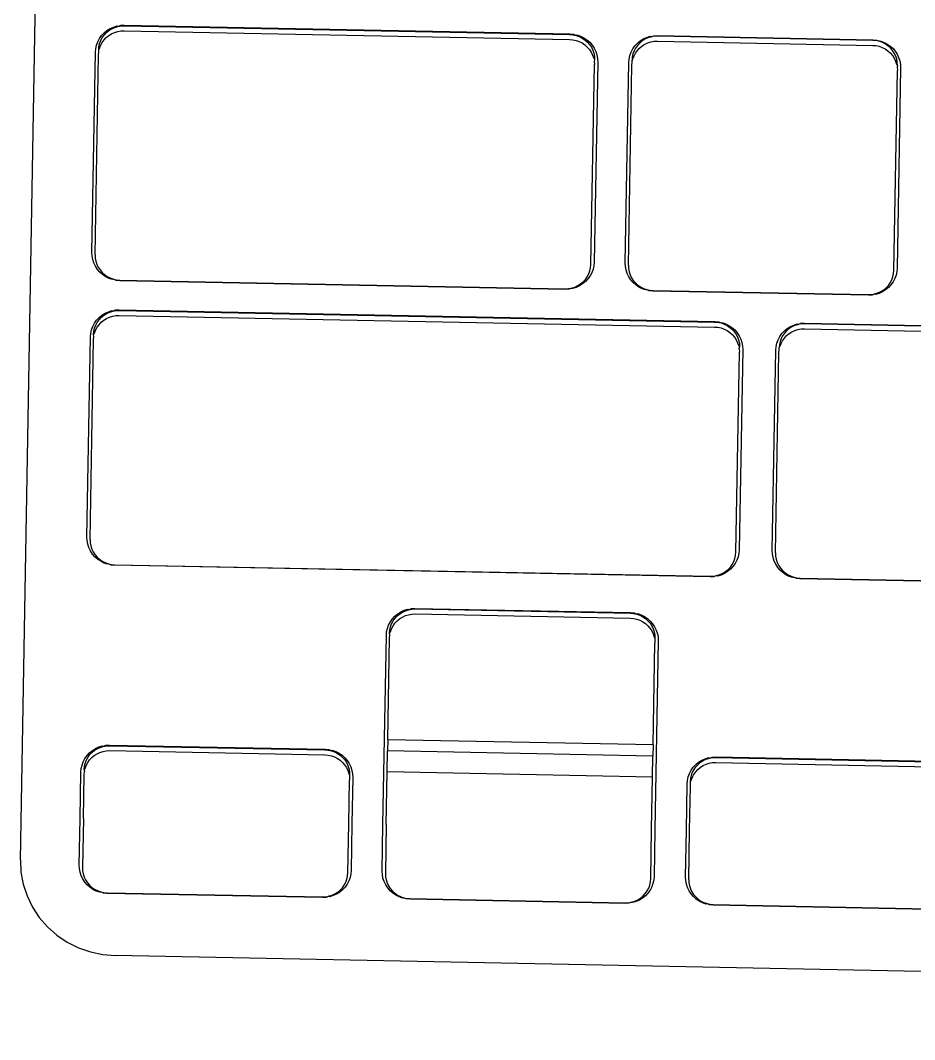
# Model space of a CAD drawing. Header units: millimetres. Extents: x -9564 to 100156, y -26854 to 24346.
# Drawn here: x 64168.8 to 64217.8, y -3054.6 to -2998.7 of the extents above; entities that cross this region are included whole.
import ezdxf

# ---------------------------------------------------------------- set-up
doc = ezdxf.new("R2010")
doc.units = ezdxf.units.MM
doc.header["$LTSCALE"] = 100
doc.layers.add('Muebles', color=112, linetype='Continuous')

msp = doc.modelspace()

# ---------------------------------------------------------------- linework, layer by layer
at = {"layer": 'Muebles'}
for p, q in [((64168.768, -3044.72), (64170.671, -2936.869)), ((64174.112, -2999.037), (64174.268, -2998.972)), ((64174.268, -2998.972), (64174.466, -2998.963)), ((64174.466, -2998.963), (64198.89, -2999.439)), ((64173.104, -2999.698), (64173.221, -2999.535)), ((64173.221, -2999.535), (64173.358, -2999.388)), ((64173.258, -2999.65), (64173.362, -2999.505)), ((64173.358, -2999.388), (64173.514, -2999.259)), ((64173.362, -2999.505), (64173.484, -2999.375)), ((64173.479, -2999.648), (64173.617, -2999.534)), ((64173.484, -2999.375), (64173.622, -2999.261)), ((64173.514, -2999.259), (64173.686, -2999.152)), ((64173.617, -2999.534), (64173.77, -2999.439)), ((64173.622, -2999.261), (64173.775, -2999.166)), ((64173.686, -2999.152), (64173.871, -2999.067)), ((64173.77, -2999.439), (64173.934, -2999.364)), ((64173.775, -2999.166), (64173.939, -2999.091)), ((64173.871, -2999.067), (64174.066, -2999.007)), ((64173.934, -2999.364), (64174.107, -2999.31)), ((64173.939, -2999.091), (64174.112, -2999.037)), ((64174.066, -2999.007), (64174.112, -2999.037)), ((64174.107, -2999.31), (64174.285, -2999.279)), ((64174.112, -2999.037), (64174.29, -2999.006)), ((64174.285, -2999.279), (64174.467, -2999.271)), ((64174.29, -2999.006), (64174.471, -2998.998)), ((64174.467, -2999.271), (64198.879, -2999.747)), ((64174.471, -2998.998), (64198.883, -2999.474)), ((64198.883, -2999.474), (64199.064, -2999.489)), ((64198.89, -2999.439), (64199.088, -2999.456)), ((64199.064, -2999.489), (64199.242, -2999.527)), ((64199.088, -2999.456), (64199.242, -2999.527)), ((64199.242, -2999.527), (64199.288, -2999.498)), ((64199.242, -2999.527), (64199.412, -2999.587)), ((64199.288, -2999.498), (64199.481, -2999.566)), ((64203.498, -2999.541), (64203.695, -2999.533)), ((64203.695, -2999.533), (64215.512, -2999.763)), ((64172.898, -3000.257), (64172.941, -3000.063)), ((64172.941, -3000.063), (64173.011, -2999.875)), ((64173.011, -2999.875), (64173.104, -2999.698)), ((64173.076, -3000.147), (64173.114, -2999.974)), ((64173.109, -3000.247), (64173.17, -3000.081)), ((64173.114, -2999.974), (64173.175, -2999.807)), ((64173.17, -3000.081), (64173.254, -2999.924)), ((64173.175, -2999.807), (64173.258, -2999.65)), ((64173.254, -2999.924), (64173.357, -2999.778)), ((64173.357, -2999.778), (64173.479, -2999.648)), ((64198.879, -2999.747), (64199.059, -2999.762)), ((64199.059, -2999.762), (64199.237, -2999.8)), ((64199.237, -2999.8), (64199.407, -2999.86)), ((64199.407, -2999.86), (64199.569, -2999.942)), ((64199.412, -2999.587), (64199.574, -2999.669)), ((64199.481, -2999.566), (64199.662, -2999.658)), ((64199.569, -2999.942), (64199.718, -3000.043)), ((64199.574, -2999.669), (64199.723, -2999.77)), ((64199.662, -2999.658), (64199.831, -2999.772)), ((64199.718, -3000.043), (64199.852, -3000.162)), ((64199.723, -2999.77), (64199.857, -2999.889)), ((64199.831, -2999.772), (64199.982, -2999.906)), ((64199.857, -2999.889), (64199.974, -3000.024)), ((64199.974, -3000.024), (64200.073, -3000.173)), ((64199.982, -2999.906), (64200.114, -3000.059)), ((64200.114, -3000.059), (64200.225, -3000.227)), ((64202.46, -3000.105), (64202.596, -2999.958)), ((64202.602, -3000.075), (64202.499, -3000.22)), ((64202.596, -2999.958), (64202.751, -2999.829)), ((64202.723, -2999.945), (64202.602, -3000.075)), ((64202.86, -2999.831), (64202.723, -2999.945)), ((64202.751, -2999.829), (64202.922, -2999.722)), ((64202.855, -3000.104), (64203.006, -3000.009)), ((64203.011, -2999.735), (64202.86, -2999.831)), ((64202.922, -2999.722), (64203.105, -2999.637)), ((64203.006, -3000.009), (64203.168, -2999.933)), ((64203.173, -2999.66), (64203.011, -2999.735)), ((64203.105, -2999.637), (64203.299, -2999.577)), ((64203.168, -2999.933), (64203.34, -2999.88)), ((64203.344, -2999.607), (64203.173, -2999.66)), ((64203.299, -2999.577), (64203.344, -2999.607)), ((64203.34, -2999.88), (64203.516, -2999.849)), ((64203.344, -2999.607), (64203.498, -2999.541)), ((64203.521, -2999.576), (64203.344, -2999.607)), ((64203.516, -2999.849), (64203.696, -2999.841)), ((64203.701, -2999.568), (64203.521, -2999.576)), ((64203.696, -2999.841), (64215.501, -3000.071)), ((64215.506, -2999.798), (64203.701, -2999.568)), ((64215.501, -3000.071), (64215.68, -3000.086)), ((64215.685, -2999.813), (64215.506, -2999.798)), ((64215.512, -2999.763), (64215.709, -2999.78)), ((64215.68, -3000.086), (64215.856, -3000.124)), ((64215.861, -2999.851), (64215.685, -2999.813)), ((64215.709, -2999.78), (64215.861, -2999.851)), ((64215.861, -2999.851), (64215.907, -2999.822)), ((64216.03, -2999.911), (64215.861, -2999.851)), ((64215.907, -2999.822), (64216.099, -2999.89)), ((64216.189, -2999.992), (64216.03, -2999.911)), ((64216.099, -2999.89), (64216.279, -2999.982)), ((64216.337, -3000.094), (64216.189, -2999.992)), ((64216.279, -2999.982), (64216.446, -3000.096)), ((64216.47, -3000.213), (64216.337, -3000.094)), ((64216.446, -3000.096), (64216.596, -3000.231)), ((64172.688, -3011.422), (64172.882, -3000.45)), ((64172.862, -3011.556), (64173.056, -3000.596)), ((64172.882, -3000.45), (64172.898, -3000.257)), ((64173.056, -3000.596), (64173.071, -3000.42)), ((64173.061, -3000.323), (64173.076, -3000.147)), ((64173.061, -3000.323), (64173.109, -3000.247)), ((64173.071, -3000.42), (64173.061, -3000.323)), ((64199.852, -3000.162), (64199.97, -3000.297)), ((64199.97, -3000.297), (64200.068, -3000.446)), ((64200.068, -3000.446), (64200.145, -3000.606)), ((64200.073, -3000.173), (64200.15, -3000.333)), ((64200.145, -3000.606), (64200.201, -3000.775)), ((64200.15, -3000.333), (64200.205, -3000.502)), ((64200.205, -3000.502), (64200.238, -3000.676)), ((64200.225, -3000.227), (64200.312, -3000.407)), ((64200.312, -3000.407), (64200.375, -3000.597)), ((64200.375, -3000.597), (64200.411, -3000.794)), ((64202.141, -3000.827), (64202.184, -3000.633)), ((64202.184, -3000.633), (64202.252, -3000.446)), ((64202.252, -3000.446), (64202.345, -3000.269)), ((64202.356, -3000.544), (64202.318, -3000.717)), ((64202.345, -3000.269), (64202.46, -3000.105)), ((64202.352, -3000.817), (64202.412, -3000.651)), ((64202.417, -3000.377), (64202.356, -3000.544)), ((64202.412, -3000.651), (64202.495, -3000.493)), ((64202.499, -3000.22), (64202.417, -3000.377)), ((64202.495, -3000.493), (64202.597, -3000.348)), ((64202.597, -3000.348), (64202.718, -3000.218)), ((64202.718, -3000.218), (64202.855, -3000.104)), ((64215.856, -3000.124), (64216.025, -3000.184)), ((64216.025, -3000.184), (64216.185, -3000.265)), ((64216.185, -3000.265), (64216.332, -3000.367)), ((64216.332, -3000.367), (64216.465, -3000.486)), ((64216.465, -3000.486), (64216.581, -3000.621)), ((64216.586, -3000.348), (64216.47, -3000.213)), ((64216.581, -3000.621), (64216.678, -3000.77)), ((64216.683, -3000.497), (64216.586, -3000.348)), ((64216.596, -3000.231), (64216.727, -3000.383)), ((64216.76, -3000.657), (64216.683, -3000.497)), ((64216.727, -3000.383), (64216.836, -3000.551)), ((64216.815, -3000.826), (64216.76, -3000.657)), ((64216.836, -3000.551), (64216.922, -3000.732)), ((64200.048, -3012.086), (64200.242, -3001.126)), ((64200.201, -3000.775), (64200.246, -3000.853)), ((64200.421, -3000.987), (64200.227, -3011.959)), ((64200.246, -3000.853), (64200.233, -3000.949)), ((64200.233, -3000.949), (64200.242, -3001.126)), ((64200.238, -3000.676), (64200.246, -3000.853)), ((64200.411, -3000.794), (64200.421, -3000.987)), ((64201.931, -3011.992), (64202.125, -3001.02)), ((64202.105, -3012.126), (64202.299, -3001.166)), ((64202.125, -3001.02), (64202.141, -3000.827)), ((64202.299, -3001.166), (64202.314, -3000.99)), ((64202.318, -3000.717), (64202.303, -3000.893)), ((64202.303, -3000.893), (64202.352, -3000.817)), ((64202.314, -3000.99), (64202.303, -3000.893)), ((64216.678, -3000.77), (64216.755, -3000.93)), ((64216.755, -3000.93), (64216.81, -3001.099)), ((64216.81, -3001.099), (64216.855, -3001.176)), ((64216.847, -3001), (64216.815, -3000.826)), ((64216.855, -3001.176), (64216.842, -3001.273)), ((64216.855, -3001.176), (64216.847, -3001)), ((64216.922, -3000.732), (64216.984, -3000.921)), ((64216.984, -3000.921), (64217.02, -3001.117)), ((64217.02, -3001.117), (64217.03, -3001.311)), ((64216.657, -3012.41), (64216.851, -3001.449)), ((64217.03, -3001.311), (64216.836, -3012.282)), ((64216.842, -3001.273), (64216.851, -3001.449)), ((64172.698, -3011.615), (64172.688, -3011.422)), ((64172.734, -3011.811), (64172.698, -3011.615)), ((64172.797, -3012.001), (64172.734, -3011.811)), ((64172.862, -3011.556), (64172.871, -3011.733)), ((64172.871, -3011.733), (64172.904, -3011.907)), ((64172.884, -3012.182), (64172.797, -3012.001)), ((64172.995, -3012.35), (64172.884, -3012.182)), ((64172.904, -3011.907), (64172.959, -3012.075)), ((64172.959, -3012.075), (64173.036, -3012.236)), ((64173.127, -3012.502), (64172.995, -3012.35)), ((64173.036, -3012.236), (64173.135, -3012.385)), ((64173.135, -3012.385), (64173.252, -3012.52)), ((64199.995, -3012.435), (64200.033, -3012.262)), ((64200.033, -3012.262), (64200.048, -3012.086)), ((64200.167, -3012.346), (64200.098, -3012.534)), ((64200.211, -3012.152), (64200.167, -3012.346)), ((64200.227, -3011.959), (64200.211, -3012.152)), ((64201.941, -3012.185), (64201.931, -3011.992)), ((64201.977, -3012.381), (64201.941, -3012.185)), ((64202.038, -3012.571), (64201.977, -3012.381)), ((64202.105, -3012.126), (64202.114, -3012.303)), ((64202.114, -3012.303), (64202.146, -3012.477)), ((64216.836, -3012.282), (64216.82, -3012.475)), ((64173.278, -3012.637), (64173.127, -3012.502)), ((64173.252, -3012.52), (64173.386, -3012.639)), ((64173.446, -3012.751), (64173.278, -3012.637)), ((64173.386, -3012.639), (64173.535, -3012.74)), ((64173.628, -3012.843), (64173.446, -3012.751)), ((64173.535, -3012.74), (64173.697, -3012.822)), ((64173.821, -3012.91), (64173.628, -3012.843)), ((64173.697, -3012.822), (64173.867, -3012.882)), ((64173.867, -3012.882), (64173.821, -3012.91)), ((64173.867, -3012.882), (64174.045, -3012.92)), ((64174.021, -3012.953), (64173.867, -3012.882)), ((64174.045, -3012.92), (64174.226, -3012.935)), ((64174.226, -3012.935), (64198.637, -3013.411)), ((64199.625, -3013.034), (64199.747, -3012.903)), ((64199.747, -3012.903), (64199.851, -3012.758)), ((64199.888, -3012.874), (64199.751, -3013.021)), ((64199.851, -3012.758), (64199.934, -3012.601)), ((64200.005, -3012.711), (64199.888, -3012.874)), ((64199.934, -3012.601), (64199.995, -3012.435)), ((64200.098, -3012.534), (64200.005, -3012.711)), ((64202.125, -3012.751), (64202.038, -3012.571)), ((64202.234, -3012.919), (64202.125, -3012.751)), ((64202.146, -3012.477), (64202.201, -3012.645)), ((64202.201, -3012.645), (64202.277, -3012.806)), ((64202.365, -3013.072), (64202.234, -3012.919)), ((64202.277, -3012.806), (64202.375, -3012.955)), ((64216.461, -3013.082), (64216.544, -3012.925)), ((64216.544, -3012.925), (64216.604, -3012.759)), ((64216.604, -3012.759), (64216.642, -3012.586)), ((64216.709, -3012.857), (64216.616, -3013.034)), ((64216.642, -3012.586), (64216.657, -3012.41)), ((64216.777, -3012.67), (64216.709, -3012.857)), ((64216.82, -3012.475), (64216.777, -3012.67)), ((64174.219, -3012.97), (64174.021, -3012.953)), ((64198.643, -3013.446), (64174.219, -3012.97)), ((64198.637, -3013.411), (64198.819, -3013.403)), ((64198.841, -3013.437), (64198.643, -3013.446)), ((64198.819, -3013.403), (64198.997, -3013.372)), ((64198.997, -3013.372), (64198.841, -3013.437)), ((64198.997, -3013.372), (64199.17, -3013.318)), ((64199.043, -3013.402), (64198.997, -3013.372)), ((64199.238, -3013.342), (64199.043, -3013.402)), ((64199.17, -3013.318), (64199.334, -3013.243)), ((64199.423, -3013.257), (64199.238, -3013.342)), ((64199.334, -3013.243), (64199.487, -3013.148)), ((64199.595, -3013.15), (64199.423, -3013.257)), ((64199.487, -3013.148), (64199.625, -3013.034)), ((64199.751, -3013.021), (64199.595, -3013.15)), ((64202.515, -3013.206), (64202.365, -3013.072)), ((64202.375, -3012.955), (64202.491, -3013.09)), ((64202.491, -3013.09), (64202.624, -3013.209)), ((64202.682, -3013.32), (64202.515, -3013.206)), ((64202.624, -3013.209), (64202.771, -3013.31)), ((64202.862, -3013.412), (64202.682, -3013.32)), ((64202.771, -3013.31), (64202.931, -3013.391)), ((64203.053, -3013.48), (64202.862, -3013.412)), ((64202.931, -3013.391), (64203.1, -3013.452)), ((64203.1, -3013.452), (64203.053, -3013.48)), ((64203.1, -3013.452), (64203.276, -3013.49)), ((64203.252, -3013.523), (64203.1, -3013.452)), ((64203.276, -3013.49), (64203.455, -3013.505)), ((64203.455, -3013.505), (64215.26, -3013.735)), ((64215.95, -3013.567), (64216.101, -3013.472)), ((64216.21, -3013.473), (64216.039, -3013.581)), ((64216.101, -3013.472), (64216.238, -3013.358)), ((64216.364, -3013.345), (64216.21, -3013.473)), ((64216.238, -3013.358), (64216.359, -3013.227)), ((64216.359, -3013.227), (64216.461, -3013.082)), ((64216.501, -3013.197), (64216.364, -3013.345)), ((64216.616, -3013.034), (64216.501, -3013.197)), ((64203.448, -3013.54), (64203.252, -3013.523)), ((64215.265, -3013.77), (64203.448, -3013.54)), ((64215.26, -3013.735), (64215.44, -3013.727)), ((64215.462, -3013.761), (64215.265, -3013.77)), ((64215.44, -3013.727), (64215.616, -3013.696)), ((64215.616, -3013.696), (64215.462, -3013.761)), ((64215.616, -3013.696), (64215.787, -3013.642)), ((64215.662, -3013.726), (64215.616, -3013.696)), ((64215.856, -3013.665), (64215.662, -3013.726)), ((64215.787, -3013.642), (64215.95, -3013.567)), ((64216.039, -3013.581), (64215.856, -3013.665)), ((64173.596, -3014.67), (64173.791, -3014.61)), ((64173.791, -3014.61), (64173.836, -3014.64)), ((64173.836, -3014.64), (64173.992, -3014.575)), ((64173.836, -3014.64), (64174.015, -3014.609)), ((64173.992, -3014.575), (64174.191, -3014.566)), ((64174.015, -3014.609), (64174.196, -3014.601)), ((64174.191, -3014.566), (64206.84, -3015.202)), ((64174.196, -3014.601), (64206.833, -3015.237)), ((64172.829, -3015.301), (64172.945, -3015.138)), ((64172.945, -3015.138), (64173.083, -3014.991)), ((64172.983, -3015.254), (64173.086, -3015.109)), ((64173.083, -3014.991), (64173.239, -3014.862)), ((64173.086, -3015.109), (64173.208, -3014.978)), ((64173.204, -3015.251), (64173.342, -3015.137)), ((64173.208, -3014.978), (64173.347, -3014.864)), ((64173.239, -3014.862), (64173.411, -3014.755)), ((64173.342, -3015.137), (64173.495, -3015.042)), ((64173.347, -3014.864), (64173.499, -3014.769)), ((64173.411, -3014.755), (64173.596, -3014.67)), ((64173.495, -3015.042), (64173.659, -3014.967)), ((64173.499, -3014.769), (64173.664, -3014.694)), ((64173.659, -3014.967), (64173.832, -3014.913)), ((64173.664, -3014.694), (64173.836, -3014.64)), ((64173.832, -3014.913), (64174.01, -3014.882)), ((64174.01, -3014.882), (64174.191, -3014.874)), ((64174.191, -3014.874), (64206.829, -3015.51)), ((64172.623, -3015.86), (64172.666, -3015.666)), ((64172.666, -3015.666), (64172.735, -3015.478)), ((64172.735, -3015.478), (64172.829, -3015.301)), ((64172.8, -3015.75), (64172.839, -3015.577)), ((64172.834, -3015.85), (64172.895, -3015.684)), ((64172.839, -3015.577), (64172.9, -3015.411)), ((64172.895, -3015.684), (64172.978, -3015.527)), ((64172.9, -3015.411), (64172.983, -3015.254)), ((64172.978, -3015.527), (64173.082, -3015.382)), ((64173.082, -3015.382), (64173.204, -3015.251)), ((64206.829, -3015.51), (64207.009, -3015.526)), ((64206.833, -3015.237), (64207.014, -3015.252)), ((64206.84, -3015.202), (64207.038, -3015.219)), ((64207.009, -3015.526), (64207.187, -3015.563)), ((64207.014, -3015.252), (64207.192, -3015.29)), ((64207.038, -3015.219), (64207.192, -3015.29)), ((64207.187, -3015.563), (64207.358, -3015.624)), ((64207.192, -3015.29), (64207.238, -3015.262)), ((64207.192, -3015.29), (64207.362, -3015.351)), ((64207.238, -3015.262), (64207.431, -3015.33)), ((64207.358, -3015.624), (64207.519, -3015.705)), ((64207.362, -3015.351), (64207.524, -3015.432)), ((64207.431, -3015.33), (64207.613, -3015.421)), ((64207.519, -3015.705), (64207.668, -3015.806)), ((64207.524, -3015.432), (64207.673, -3015.533)), ((64207.613, -3015.421), (64207.781, -3015.536)), ((64207.673, -3015.533), (64207.807, -3015.652)), ((64207.781, -3015.536), (64207.932, -3015.67)), ((64207.807, -3015.652), (64207.924, -3015.788)), ((64207.932, -3015.67), (64208.064, -3015.822)), ((64210.523, -3015.871), (64210.659, -3015.724)), ((64210.659, -3015.724), (64210.814, -3015.595)), ((64210.785, -3015.71), (64210.664, -3015.841)), ((64210.922, -3015.597), (64210.785, -3015.71)), ((64210.814, -3015.595), (64210.984, -3015.488)), ((64211.073, -3015.501), (64210.922, -3015.597)), ((64210.984, -3015.488), (64211.168, -3015.403)), ((64211.069, -3015.774), (64211.231, -3015.699)), ((64211.236, -3015.426), (64211.073, -3015.501)), ((64211.168, -3015.403), (64211.361, -3015.342)), ((64211.231, -3015.699), (64211.402, -3015.646)), ((64211.407, -3015.373), (64211.236, -3015.426)), ((64211.361, -3015.342), (64211.407, -3015.373)), ((64211.402, -3015.646), (64211.579, -3015.615)), ((64211.407, -3015.373), (64211.561, -3015.307)), ((64211.584, -3015.342), (64211.407, -3015.373)), ((64211.561, -3015.307), (64211.758, -3015.298)), ((64211.579, -3015.615), (64211.758, -3015.607)), ((64211.763, -3015.333), (64211.584, -3015.342)), ((64211.758, -3015.298), (64223.575, -3015.529)), ((64211.758, -3015.607), (64223.564, -3015.837)), ((64223.569, -3015.564), (64211.763, -3015.333)), ((64172.413, -3027.025), (64172.606, -3016.053)), ((64172.587, -3027.159), (64172.781, -3016.199)), ((64172.606, -3016.053), (64172.623, -3015.86)), ((64172.781, -3016.199), (64172.796, -3016.023)), ((64172.785, -3015.926), (64172.8, -3015.75)), ((64172.785, -3015.926), (64172.834, -3015.85)), ((64172.796, -3016.023), (64172.785, -3015.926)), ((64207.668, -3015.806), (64207.802, -3015.925)), ((64207.802, -3015.925), (64207.92, -3016.061)), ((64207.92, -3016.061), (64208.018, -3016.21)), ((64207.924, -3015.788), (64208.023, -3015.937)), ((64208.018, -3016.21), (64208.095, -3016.37)), ((64208.023, -3015.937), (64208.1, -3016.097)), ((64208.064, -3015.822), (64208.175, -3015.99)), ((64208.1, -3016.097), (64208.155, -3016.265)), ((64208.155, -3016.265), (64208.188, -3016.439)), ((64208.175, -3015.99), (64208.262, -3016.171)), ((64208.262, -3016.171), (64208.325, -3016.361)), ((64210.246, -3016.399), (64210.315, -3016.211)), ((64210.315, -3016.211), (64210.407, -3016.035)), ((64210.407, -3016.035), (64210.523, -3015.871)), ((64210.48, -3016.143), (64210.419, -3016.309)), ((64210.475, -3016.416), (64210.557, -3016.259)), ((64210.562, -3015.986), (64210.48, -3016.143)), ((64210.557, -3016.259), (64210.66, -3016.114)), ((64210.664, -3015.841), (64210.562, -3015.986)), ((64210.66, -3016.114), (64210.78, -3015.984)), ((64210.78, -3015.984), (64210.918, -3015.87)), ((64210.918, -3015.87), (64211.069, -3015.774)), ((64208.095, -3016.37), (64208.151, -3016.538)), ((64208.151, -3016.538), (64208.196, -3016.616)), ((64208.371, -3016.75), (64208.177, -3027.722)), ((64208.183, -3016.712), (64208.196, -3016.616)), ((64208.183, -3016.712), (64208.192, -3016.889)), ((64208.188, -3016.439), (64208.196, -3016.616)), ((64208.325, -3016.361), (64208.361, -3016.557)), ((64208.361, -3016.557), (64208.371, -3016.75)), ((64209.994, -3027.757), (64210.187, -3016.786)), ((64210.187, -3016.786), (64210.204, -3016.593)), ((64210.204, -3016.593), (64210.246, -3016.399)), ((64210.361, -3016.931), (64210.376, -3016.755)), ((64210.381, -3016.482), (64210.366, -3016.658)), ((64210.366, -3016.658), (64210.414, -3016.583)), ((64210.376, -3016.755), (64210.366, -3016.658)), ((64210.419, -3016.309), (64210.381, -3016.482)), ((64210.414, -3016.583), (64210.475, -3016.416)), ((64207.998, -3027.85), (64208.192, -3016.889)), ((64210.168, -3027.892), (64210.361, -3016.931)), ((64172.423, -3027.218), (64172.413, -3027.025)), ((64172.459, -3027.415), (64172.423, -3027.218)), ((64172.521, -3027.605), (64172.459, -3027.415)), ((64172.587, -3027.159), (64172.596, -3027.336)), ((64172.596, -3027.336), (64172.628, -3027.51)), ((64172.609, -3027.785), (64172.521, -3027.605)), ((64172.719, -3027.953), (64172.609, -3027.785)), ((64172.628, -3027.51), (64172.684, -3027.679)), ((64172.684, -3027.679), (64172.761, -3027.839)), ((64172.852, -3028.105), (64172.719, -3027.953)), ((64172.761, -3027.839), (64172.859, -3027.988)), ((64172.859, -3027.988), (64172.977, -3028.123)), ((64207.945, -3028.199), (64207.983, -3028.026)), ((64207.983, -3028.026), (64207.998, -3027.85)), ((64208.161, -3027.915), (64208.117, -3028.11)), ((64208.177, -3027.722), (64208.161, -3027.915)), ((64210.003, -3027.951), (64209.994, -3027.757)), ((64210.039, -3028.147), (64210.003, -3027.951)), ((64210.168, -3027.892), (64210.177, -3028.069)), ((64173.003, -3028.24), (64172.852, -3028.105)), ((64172.977, -3028.123), (64173.111, -3028.242)), ((64173.171, -3028.354), (64173.003, -3028.24)), ((64173.111, -3028.242), (64173.26, -3028.343)), ((64173.353, -3028.446), (64173.171, -3028.354)), ((64173.26, -3028.343), (64173.421, -3028.425)), ((64173.546, -3028.514), (64173.353, -3028.446)), ((64173.421, -3028.425), (64173.592, -3028.485)), ((64173.592, -3028.485), (64173.546, -3028.514)), ((64173.592, -3028.485), (64173.769, -3028.523)), ((64173.746, -3028.556), (64173.592, -3028.485)), ((64173.944, -3028.573), (64173.746, -3028.556)), ((64173.769, -3028.523), (64173.95, -3028.538)), ((64206.593, -3029.209), (64173.944, -3028.573)), ((64173.95, -3028.538), (64206.588, -3029.174)), ((64207.697, -3028.667), (64207.801, -3028.522)), ((64207.801, -3028.522), (64207.884, -3028.365)), ((64207.955, -3028.474), (64207.838, -3028.638)), ((64207.884, -3028.365), (64207.945, -3028.199)), ((64208.048, -3028.297), (64207.955, -3028.474)), ((64208.117, -3028.11), (64208.048, -3028.297)), ((64210.101, -3028.337), (64210.039, -3028.147)), ((64210.187, -3028.517), (64210.101, -3028.337)), ((64210.177, -3028.069), (64210.209, -3028.243)), ((64210.297, -3028.685), (64210.187, -3028.517)), ((64210.209, -3028.243), (64210.263, -3028.411)), ((64210.263, -3028.411), (64210.34, -3028.571)), ((64210.34, -3028.571), (64210.437, -3028.72)), ((64206.769, -3029.166), (64206.947, -3029.135)), ((64206.947, -3029.135), (64206.791, -3029.201)), ((64206.947, -3029.135), (64207.12, -3029.082)), ((64206.993, -3029.166), (64206.947, -3029.135)), ((64207.188, -3029.105), (64206.993, -3029.166)), ((64207.12, -3029.082), (64207.284, -3029.007)), ((64207.373, -3029.021), (64207.188, -3029.105)), ((64207.284, -3029.007), (64207.437, -3028.911)), ((64207.545, -3028.913), (64207.373, -3029.021)), ((64207.437, -3028.911), (64207.575, -3028.797)), ((64207.701, -3028.785), (64207.545, -3028.913)), ((64207.575, -3028.797), (64207.697, -3028.667)), ((64207.838, -3028.638), (64207.701, -3028.785)), ((64210.428, -3028.837), (64210.297, -3028.685)), ((64210.578, -3028.972), (64210.428, -3028.837)), ((64210.437, -3028.72), (64210.553, -3028.856)), ((64210.553, -3028.856), (64210.686, -3028.975)), ((64210.744, -3029.086), (64210.578, -3028.972)), ((64210.686, -3028.975), (64210.834, -3029.076)), ((64210.925, -3029.178), (64210.744, -3029.086)), ((64210.834, -3029.076), (64210.994, -3029.157)), ((64206.588, -3029.174), (64206.769, -3029.166)), ((64206.791, -3029.201), (64206.593, -3029.209)), ((64211.116, -3029.246), (64210.925, -3029.178)), ((64210.994, -3029.157), (64211.163, -3029.217)), ((64211.163, -3029.217), (64211.116, -3029.246)), ((64211.163, -3029.217), (64211.338, -3029.255)), ((64211.314, -3029.289), (64211.163, -3029.217)), ((64211.511, -3029.305), (64211.314, -3029.289)), ((64211.338, -3029.255), (64211.517, -3029.27)), ((64223.328, -3029.536), (64211.511, -3029.305)), ((64211.517, -3029.27), (64223.323, -3029.5)), ((64189.168, -3031.504), (64189.304, -3031.357)), ((64189.304, -3031.357), (64189.459, -3031.228)), ((64189.31, -3031.474), (64189.431, -3031.344)), ((64189.431, -3031.344), (64189.568, -3031.23)), ((64189.459, -3031.228), (64189.63, -3031.121)), ((64189.568, -3031.23), (64189.719, -3031.134)), ((64189.63, -3031.121), (64189.813, -3031.036)), ((64189.714, -3031.407), (64189.876, -3031.332)), ((64189.719, -3031.134), (64189.881, -3031.059)), ((64189.813, -3031.036), (64190.007, -3030.976)), ((64189.876, -3031.332), (64190.048, -3031.279)), ((64189.881, -3031.059), (64190.052, -3031.006)), ((64190.007, -3030.976), (64190.052, -3031.006)), ((64190.048, -3031.279), (64190.224, -3031.248)), ((64190.052, -3031.006), (64190.206, -3030.94)), ((64190.052, -3031.006), (64190.229, -3030.975)), ((64190.206, -3030.94), (64190.403, -3030.932)), ((64190.224, -3031.248), (64190.404, -3031.24)), ((64190.229, -3030.975), (64190.409, -3030.967)), ((64190.403, -3030.932), (64202.22, -3031.162)), ((64190.404, -3031.24), (64202.209, -3031.47)), ((64190.409, -3030.967), (64202.214, -3031.197)), ((64202.214, -3031.197), (64202.393, -3031.212)), ((64202.22, -3031.162), (64202.417, -3031.178)), ((64202.393, -3031.212), (64202.569, -3031.25)), ((64202.417, -3031.178), (64202.569, -3031.25)), ((64202.569, -3031.25), (64202.615, -3031.221)), ((64202.569, -3031.25), (64202.738, -3031.31)), ((64202.615, -3031.221), (64202.807, -3031.289)), ((64202.738, -3031.31), (64202.897, -3031.391)), ((64202.807, -3031.289), (64202.987, -3031.381)), ((64202.987, -3031.381), (64203.154, -3031.495)), ((64188.892, -3032.032), (64188.96, -3031.845)), ((64188.96, -3031.845), (64189.053, -3031.668)), ((64189.026, -3032.115), (64189.064, -3031.943)), ((64189.053, -3031.668), (64189.168, -3031.504)), ((64189.064, -3031.943), (64189.125, -3031.776)), ((64189.12, -3032.049), (64189.203, -3031.892)), ((64189.125, -3031.776), (64189.207, -3031.619)), ((64189.203, -3031.892), (64189.305, -3031.747)), ((64189.207, -3031.619), (64189.31, -3031.474)), ((64189.305, -3031.747), (64189.426, -3031.617)), ((64189.426, -3031.617), (64189.563, -3031.503)), ((64189.563, -3031.503), (64189.714, -3031.407)), ((64202.209, -3031.47), (64202.388, -3031.485)), ((64202.388, -3031.485), (64202.564, -3031.523)), ((64202.564, -3031.523), (64202.733, -3031.583)), ((64202.733, -3031.583), (64202.893, -3031.664)), ((64202.893, -3031.664), (64203.04, -3031.765)), ((64202.897, -3031.391), (64203.045, -3031.492)), ((64203.04, -3031.765), (64203.173, -3031.885)), ((64203.045, -3031.492), (64203.178, -3031.612)), ((64203.154, -3031.495), (64203.304, -3031.63)), ((64203.173, -3031.885), (64203.289, -3032.02)), ((64203.178, -3031.612), (64203.294, -3031.747)), ((64203.294, -3031.747), (64203.391, -3031.896)), ((64203.304, -3031.63), (64203.435, -3031.782)), ((64203.391, -3031.896), (64203.468, -3032.056)), ((64203.435, -3031.782), (64203.544, -3031.95)), ((64188.65, -3042.774), (64188.833, -3032.419)), ((64188.833, -3032.419), (64188.849, -3032.226)), ((64188.849, -3032.226), (64188.892, -3032.032)), ((64189.007, -3032.565), (64189.022, -3032.388)), ((64189.012, -3032.292), (64189.026, -3032.115)), ((64189.012, -3032.292), (64189.06, -3032.216)), ((64189.022, -3032.388), (64189.012, -3032.292)), ((64189.06, -3032.216), (64189.12, -3032.049)), ((64203.289, -3032.02), (64203.387, -3032.169)), ((64203.387, -3032.169), (64203.463, -3032.329)), ((64203.463, -3032.329), (64203.518, -3032.498)), ((64203.468, -3032.056), (64203.523, -3032.225)), ((64203.518, -3032.498), (64203.563, -3032.575)), ((64203.523, -3032.225), (64203.555, -3032.399)), ((64203.544, -3031.95), (64203.63, -3032.131)), ((64203.555, -3032.399), (64203.563, -3032.575)), ((64203.63, -3032.131), (64203.692, -3032.32)), ((64203.692, -3032.32), (64203.728, -3032.516)), ((64188.908, -3038.133), (64189.007, -3032.565)), ((64203.46, -3038.417), (64203.559, -3032.848)), ((64203.563, -3032.575), (64203.55, -3032.672)), ((64203.55, -3032.672), (64203.559, -3032.848)), ((64203.738, -3032.71), (64203.555, -3043.065)), ((64203.728, -3032.516), (64203.738, -3032.71)), ((64172.715, -3038.721), (64172.885, -3038.613)), ((64172.823, -3038.722), (64172.975, -3038.627)), ((64172.885, -3038.613), (64173.069, -3038.529)), ((64172.975, -3038.627), (64173.137, -3038.552)), ((64173.069, -3038.529), (64173.262, -3038.468)), ((64173.137, -3038.552), (64173.308, -3038.498)), ((64173.262, -3038.468), (64173.308, -3038.498)), ((64173.308, -3038.498), (64173.462, -3038.433)), ((64173.308, -3038.498), (64173.485, -3038.467)), ((64173.462, -3038.433), (64173.659, -3038.424)), ((64173.485, -3038.467), (64173.664, -3038.459)), ((64173.659, -3038.424), (64185.476, -3038.654)), ((64173.664, -3038.459), (64185.47, -3038.689)), ((64188.908, -3038.133), (64188.898, -3038.742)), ((64203.46, -3038.417), (64188.908, -3038.133)), ((64203.46, -3038.417), (64203.45, -3039.025)), ((64172.216, -3039.337), (64172.309, -3039.16)), ((64172.309, -3039.16), (64172.424, -3038.997)), ((64172.381, -3039.269), (64172.463, -3039.112)), ((64172.424, -3038.997), (64172.56, -3038.85)), ((64172.463, -3039.112), (64172.566, -3038.967)), ((64172.56, -3038.85), (64172.715, -3038.721)), ((64172.561, -3039.24), (64172.682, -3039.109)), ((64172.566, -3038.967), (64172.686, -3038.836)), ((64172.682, -3039.109), (64172.819, -3038.995)), ((64172.686, -3038.836), (64172.823, -3038.722)), ((64172.819, -3038.995), (64172.97, -3038.9)), ((64172.97, -3038.9), (64173.132, -3038.825)), ((64173.132, -3038.825), (64173.303, -3038.771)), ((64173.303, -3038.771), (64173.48, -3038.74)), ((64173.48, -3038.74), (64173.66, -3038.732)), ((64173.66, -3038.732), (64185.465, -3038.962)), ((64185.465, -3038.962), (64185.644, -3038.978)), ((64185.47, -3038.689), (64185.649, -3038.704)), ((64185.476, -3038.654), (64185.673, -3038.671)), ((64185.644, -3038.978), (64185.82, -3039.015)), ((64185.649, -3038.704), (64185.824, -3038.742)), ((64185.673, -3038.671), (64185.824, -3038.742)), ((64185.82, -3039.015), (64185.989, -3039.076)), ((64185.824, -3038.742), (64185.871, -3038.714)), ((64185.824, -3038.742), (64185.993, -3038.803)), ((64185.871, -3038.714), (64186.062, -3038.782)), ((64185.989, -3039.076), (64186.148, -3039.157)), ((64185.993, -3038.803), (64186.153, -3038.884)), ((64186.062, -3038.782), (64186.243, -3038.874)), ((64186.148, -3039.157), (64186.296, -3039.258)), ((64186.153, -3038.884), (64186.301, -3038.985)), ((64186.243, -3038.874), (64186.409, -3038.988)), ((64186.301, -3038.985), (64186.434, -3039.104)), ((64186.409, -3038.988), (64186.559, -3039.122)), ((64186.434, -3039.104), (64186.55, -3039.239)), ((64186.559, -3039.122), (64186.69, -3039.275)), ((64188.877, -3039.896), (64188.898, -3038.742)), ((64203.45, -3039.025), (64188.898, -3038.742)), ((64203.429, -3040.18), (64203.45, -3039.025)), ((64206.124, -3039.261), (64206.307, -3039.176)), ((64206.213, -3039.275), (64206.375, -3039.2)), ((64206.307, -3039.176), (64206.501, -3039.116)), ((64206.375, -3039.2), (64206.547, -3039.146)), ((64206.501, -3039.116), (64206.547, -3039.146)), ((64206.547, -3039.146), (64206.701, -3039.081)), ((64206.547, -3039.146), (64206.723, -3039.115)), ((64206.701, -3039.081), (64206.898, -3039.072)), ((64206.723, -3039.115), (64206.903, -3039.107)), ((64206.898, -3039.072), (64218.715, -3039.302)), ((64206.903, -3039.107), (64218.708, -3039.337)), ((64172.088, -3039.912), (64172.105, -3039.719)), ((64172.105, -3039.719), (64172.148, -3039.525)), ((64172.148, -3039.525), (64172.216, -3039.337)), ((64172.267, -3039.784), (64172.282, -3039.608)), ((64172.267, -3039.784), (64172.315, -3039.708)), ((64172.282, -3039.608), (64172.32, -3039.435)), ((64172.315, -3039.708), (64172.376, -3039.542)), ((64172.32, -3039.435), (64172.381, -3039.269)), ((64172.376, -3039.542), (64172.458, -3039.385)), ((64172.458, -3039.385), (64172.561, -3039.24)), ((64186.296, -3039.258), (64186.429, -3039.377)), ((64186.429, -3039.377), (64186.545, -3039.513)), ((64186.545, -3039.513), (64186.642, -3039.661)), ((64186.55, -3039.239), (64186.647, -3039.388)), ((64186.642, -3039.661), (64186.719, -3039.822)), ((64186.647, -3039.388), (64186.724, -3039.549)), ((64186.69, -3039.275), (64186.8, -3039.443)), ((64186.724, -3039.549), (64186.779, -3039.717)), ((64186.779, -3039.717), (64186.811, -3039.891)), ((64186.8, -3039.443), (64186.886, -3039.623)), ((64186.886, -3039.623), (64186.948, -3039.813)), ((64205.547, -3039.808), (64205.662, -3039.645)), ((64205.619, -3039.917), (64205.702, -3039.76)), ((64205.662, -3039.645), (64205.799, -3039.497)), ((64205.702, -3039.76), (64205.804, -3039.615)), ((64205.799, -3039.497), (64205.953, -3039.369)), ((64205.799, -3039.888), (64205.92, -3039.757)), ((64205.804, -3039.615), (64205.925, -3039.484)), ((64205.92, -3039.757), (64206.057, -3039.643)), ((64205.925, -3039.484), (64206.062, -3039.37)), ((64205.953, -3039.369), (64206.124, -3039.261)), ((64206.057, -3039.643), (64206.208, -3039.548)), ((64206.062, -3039.37), (64206.213, -3039.275)), ((64206.208, -3039.548), (64206.371, -3039.473)), ((64206.371, -3039.473), (64206.542, -3039.419)), ((64206.542, -3039.419), (64206.718, -3039.388)), ((64206.718, -3039.388), (64206.898, -3039.38)), ((64206.898, -3039.38), (64218.703, -3039.61)), ((64172.044, -3042.45), (64172.088, -3039.912)), ((64172.22, -3042.454), (64172.262, -3040.057)), ((64172.262, -3040.057), (64172.277, -3039.881)), ((64172.267, -3039.784), (64172.277, -3039.881)), ((64186.719, -3039.822), (64186.774, -3039.99)), ((64186.774, -3039.99), (64186.819, -3040.068)), ((64186.819, -3040.068), (64186.806, -3040.164)), ((64186.806, -3040.164), (64186.814, -3040.341)), ((64186.811, -3039.891), (64186.819, -3040.068)), ((64186.948, -3039.813), (64186.984, -3040.009)), ((64186.993, -3040.202), (64186.949, -3042.741)), ((64186.984, -3040.009), (64186.993, -3040.202)), ((64188.827, -3042.777), (64188.877, -3039.896)), ((64203.429, -3040.18), (64188.877, -3039.896)), ((64203.378, -3043.061), (64203.429, -3040.18)), ((64205.343, -3040.367), (64205.386, -3040.172)), ((64205.386, -3040.172), (64205.454, -3039.985)), ((64205.454, -3039.985), (64205.547, -3039.808)), ((64205.506, -3040.432), (64205.521, -3040.256)), ((64205.521, -3040.256), (64205.559, -3040.083)), ((64205.554, -3040.356), (64205.614, -3040.19)), ((64205.559, -3040.083), (64205.619, -3039.917)), ((64205.614, -3040.19), (64205.697, -3040.033)), ((64205.697, -3040.033), (64205.799, -3039.888)), ((64186.772, -3042.737), (64186.814, -3040.341)), ((64205.282, -3043.098), (64205.327, -3040.56)), ((64205.327, -3040.56), (64205.343, -3040.367)), ((64205.459, -3043.102), (64205.501, -3040.705)), ((64205.501, -3040.705), (64205.516, -3040.529)), ((64205.506, -3040.432), (64205.554, -3040.356)), ((64205.516, -3040.529), (64205.506, -3040.432)), ((64171.999, -3045.006), (64172.044, -3042.45)), ((64172.22, -3042.454), (64172.173, -3045.141)), ((64186.725, -3045.424), (64186.772, -3042.737)), ((64186.949, -3042.741), (64186.904, -3045.297)), ((64188.605, -3045.33), (64188.65, -3042.774)), ((64188.827, -3042.777), (64188.779, -3045.464)), ((64203.331, -3045.748), (64203.378, -3043.061)), ((64203.555, -3043.065), (64203.51, -3045.621)), ((64205.237, -3045.654), (64205.282, -3043.098)), ((64205.411, -3045.789), (64205.459, -3043.102)), ((64168.768, -3044.72), (64168.802, -3045.392)), ((64172.008, -3045.2), (64171.999, -3045.006)), ((64172.044, -3045.396), (64172.008, -3045.2)), ((64172.173, -3045.141), (64172.181, -3045.317)), ((64172.181, -3045.317), (64172.213, -3045.492)), ((64186.904, -3045.297), (64186.887, -3045.49)), ((64188.614, -3045.523), (64188.605, -3045.33)), ((64168.802, -3045.392), (64168.925, -3046.055)), ((64172.106, -3045.585), (64172.044, -3045.396)), ((64172.192, -3045.766), (64172.106, -3045.585)), ((64172.302, -3045.934), (64172.192, -3045.766)), ((64172.213, -3045.492), (64172.268, -3045.66)), ((64172.268, -3045.66), (64172.345, -3045.82)), ((64172.345, -3045.82), (64172.442, -3045.969)), ((64186.611, -3045.94), (64186.672, -3045.773)), ((64186.672, -3045.773), (64186.71, -3045.601)), ((64186.776, -3045.871), (64186.683, -3046.048)), ((64186.71, -3045.601), (64186.725, -3045.424)), ((64186.844, -3045.684), (64186.776, -3045.871)), ((64186.887, -3045.49), (64186.844, -3045.684)), ((64188.65, -3045.719), (64188.614, -3045.523)), ((64188.712, -3045.909), (64188.65, -3045.719)), ((64188.798, -3046.09), (64188.712, -3045.909)), ((64188.779, -3045.464), (64188.788, -3045.641)), ((64188.788, -3045.641), (64188.82, -3045.815)), ((64188.82, -3045.815), (64188.875, -3045.984)), ((64203.316, -3045.924), (64203.331, -3045.748)), ((64203.494, -3045.813), (64203.451, -3046.008)), ((64203.51, -3045.621), (64203.494, -3045.813)), ((64205.246, -3045.848), (64205.237, -3045.654)), ((64205.282, -3046.044), (64205.246, -3045.848)), ((64205.411, -3045.789), (64205.42, -3045.965)), ((64168.925, -3046.055), (64169.137, -3046.696)), ((64172.433, -3046.086), (64172.302, -3045.934)), ((64172.583, -3046.221), (64172.433, -3046.086)), ((64172.442, -3045.969), (64172.558, -3046.104)), ((64172.558, -3046.104), (64172.691, -3046.224)), ((64172.749, -3046.335), (64172.583, -3046.221)), ((64172.691, -3046.224), (64172.839, -3046.325)), ((64172.93, -3046.427), (64172.749, -3046.335)), ((64172.839, -3046.325), (64172.999, -3046.406)), ((64173.121, -3046.495), (64172.93, -3046.427)), ((64172.999, -3046.406), (64173.168, -3046.466)), ((64173.168, -3046.466), (64173.121, -3046.495)), ((64173.168, -3046.466), (64173.343, -3046.504)), ((64173.319, -3046.538), (64173.168, -3046.466)), ((64186.169, -3046.486), (64186.306, -3046.372)), ((64186.432, -3046.359), (64186.277, -3046.488)), ((64186.306, -3046.372), (64186.426, -3046.242)), ((64186.426, -3046.242), (64186.529, -3046.097)), ((64186.568, -3046.212), (64186.432, -3046.359)), ((64186.529, -3046.097), (64186.611, -3045.94)), ((64186.683, -3046.048), (64186.568, -3046.212)), ((64188.908, -3046.257), (64188.798, -3046.09)), ((64188.875, -3045.984), (64188.951, -3046.144)), ((64189.039, -3046.41), (64188.908, -3046.257)), ((64188.951, -3046.144), (64189.048, -3046.293)), ((64189.189, -3046.544), (64189.039, -3046.41)), ((64189.048, -3046.293), (64189.164, -3046.428)), ((64189.164, -3046.428), (64189.297, -3046.547)), ((64203.033, -3046.565), (64203.135, -3046.42)), ((64203.135, -3046.42), (64203.217, -3046.263)), ((64203.29, -3046.372), (64203.174, -3046.535)), ((64203.217, -3046.263), (64203.278, -3046.097)), ((64203.278, -3046.097), (64203.316, -3045.924)), ((64203.382, -3046.195), (64203.29, -3046.372)), ((64203.451, -3046.008), (64203.382, -3046.195)), ((64205.344, -3046.233), (64205.282, -3046.044)), ((64205.43, -3046.414), (64205.344, -3046.233)), ((64205.42, -3045.965), (64205.452, -3046.139)), ((64205.54, -3046.582), (64205.43, -3046.414)), ((64205.452, -3046.139), (64205.507, -3046.308)), ((64205.507, -3046.308), (64205.583, -3046.468)), ((64205.583, -3046.468), (64205.68, -3046.617)), ((64169.137, -3046.696), (64169.432, -3047.306)), ((64173.516, -3046.554), (64173.319, -3046.538)), ((64173.343, -3046.504), (64173.522, -3046.519)), ((64185.333, -3046.785), (64173.516, -3046.554)), ((64173.522, -3046.519), (64185.328, -3046.749)), ((64185.328, -3046.749), (64185.507, -3046.741)), ((64185.53, -3046.776), (64185.333, -3046.785)), ((64185.507, -3046.741), (64185.684, -3046.71)), ((64185.684, -3046.71), (64185.53, -3046.776)), ((64185.684, -3046.71), (64185.855, -3046.657)), ((64185.73, -3046.741), (64185.684, -3046.71)), ((64185.923, -3046.68), (64185.73, -3046.741)), ((64185.855, -3046.657), (64186.017, -3046.582)), ((64186.107, -3046.595), (64185.923, -3046.68)), ((64186.017, -3046.582), (64186.169, -3046.486)), ((64186.277, -3046.488), (64186.107, -3046.595)), ((64189.356, -3046.659), (64189.189, -3046.544)), ((64189.297, -3046.547), (64189.445, -3046.648)), ((64189.536, -3046.75), (64189.356, -3046.659)), ((64189.445, -3046.648), (64189.605, -3046.73)), ((64189.727, -3046.818), (64189.536, -3046.75)), ((64189.605, -3046.73), (64189.774, -3046.79)), ((64189.774, -3046.79), (64189.727, -3046.818)), ((64189.774, -3046.79), (64189.949, -3046.828)), ((64189.926, -3046.861), (64189.774, -3046.79)), ((64190.122, -3046.878), (64189.926, -3046.861)), ((64189.949, -3046.828), (64190.129, -3046.843)), ((64201.939, -3047.108), (64190.122, -3046.878)), ((64190.129, -3046.843), (64201.934, -3047.073)), ((64202.29, -3047.034), (64202.461, -3046.98)), ((64202.529, -3047.004), (64202.336, -3047.064)), ((64202.461, -3046.98), (64202.624, -3046.905)), ((64202.713, -3046.919), (64202.529, -3047.004)), ((64202.624, -3046.905), (64202.775, -3046.81)), ((64202.883, -3046.811), (64202.713, -3046.919)), ((64202.775, -3046.81), (64202.912, -3046.696)), ((64203.038, -3046.683), (64202.883, -3046.811)), ((64202.912, -3046.696), (64203.033, -3046.565)), ((64203.174, -3046.535), (64203.038, -3046.683)), ((64205.671, -3046.734), (64205.54, -3046.582)), ((64205.821, -3046.869), (64205.671, -3046.734)), ((64205.68, -3046.617), (64205.797, -3046.752)), ((64205.797, -3046.752), (64205.93, -3046.871)), ((64205.988, -3046.983), (64205.821, -3046.869)), ((64205.93, -3046.871), (64206.077, -3046.973)), ((64206.168, -3047.075), (64205.988, -3046.983)), ((64206.077, -3046.973), (64206.237, -3047.054)), ((64169.432, -3047.306), (64169.807, -3047.873)), ((64201.934, -3047.073), (64202.113, -3047.065)), ((64202.136, -3047.099), (64201.939, -3047.108)), ((64202.113, -3047.065), (64202.29, -3047.034)), ((64202.29, -3047.034), (64202.136, -3047.099)), ((64202.336, -3047.064), (64202.29, -3047.034)), ((64206.359, -3047.143), (64206.168, -3047.075)), ((64206.237, -3047.054), (64206.406, -3047.114)), ((64206.406, -3047.114), (64206.359, -3047.143)), ((64206.406, -3047.114), (64206.582, -3047.152)), ((64206.558, -3047.186), (64206.406, -3047.114)), ((64206.754, -3047.202), (64206.558, -3047.186)), ((64206.582, -3047.152), (64206.761, -3047.167)), ((64218.571, -3047.432), (64206.754, -3047.202)), ((64206.761, -3047.167), (64218.566, -3047.397)), ((64169.807, -3047.873), (64170.255, -3048.388)), ((64170.255, -3048.388), (64170.768, -3048.842)), ((64170.768, -3048.842), (64171.337, -3049.227)), ((64171.337, -3049.227), (64171.953, -3049.537)), ((64171.953, -3049.537), (64172.605, -3049.766)), ((64172.605, -3049.766), (64173.282, -3049.91)), ((64173.282, -3049.91), (64173.972, -3049.968)), ((64410.122, -3054.571), (64173.972, -3049.968))]:
    msp.add_line(p, q, dxfattribs=at)

doc.saveas('drawing.dxf')
